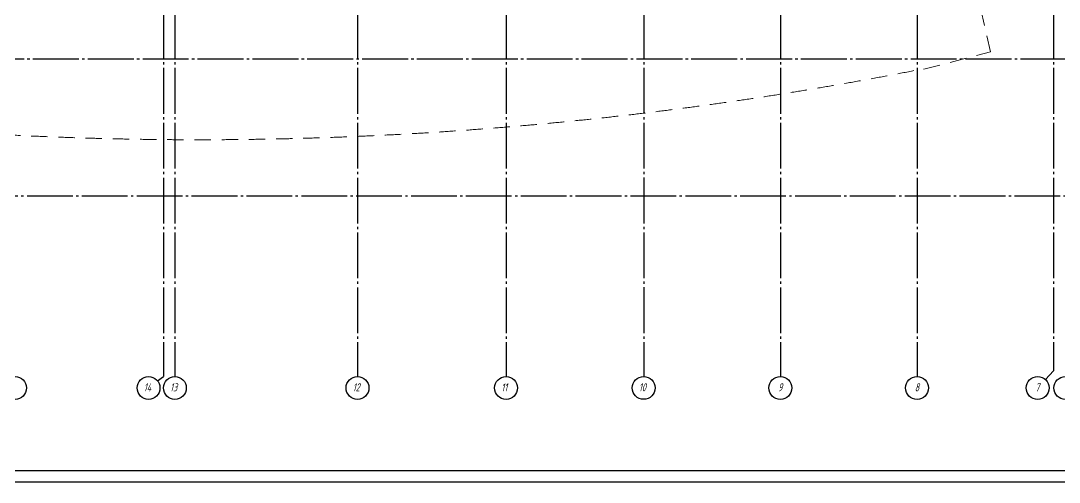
# Model space of a CAD drawing. Header units: millimetres. Extents: x 318 to 194121, y -24907 to 87574.
# Drawn here: x 46460 to 91891, y 28174 to 48370 of the extents above; entities that cross this region are included whole.
import ezdxf

# ---------------------------------------------------------------- set-up
doc = ezdxf.new("R2010")
doc.units = ezdxf.units.MM
doc.linetypes.add('ГОСТ 2.303 5', pattern=[24, 20, -1.5, 1, -1.5])
doc.linetypes.add('Сверху', pattern=[3.96875, 2.38125, -1.5875])
doc.layers.add('граница', color=7, linetype='Continuous', lineweight=0)
doc.layers.add('Оси и размеры по осям', color=7, linetype='Continuous', lineweight=9, transparency=0.5)
doc.styles.add('Стиль ГОСТ-В', font='gostw.shx', dxfattribs={"width": 0.8, "oblique": 15})

msp = doc.modelspace()

# ---------------------------------------------------------------- linework, layer by layer
for points in [[(318, 87573.9), (168318, 87573.9), (168318, 28173.9), (318, 28173.9)], [(2318, 87073.9), (167818, 87073.9), (167818, 28673.9), (2318, 28673.9)]]:
    msp.add_lwpolyline(points, close=True)
at = {"layer": 'граница', "linetype": 'Сверху', "ltscale": 300, "elevation": 145.7}
msp.add_lwpolyline([(91856.4, 79072.5), (15311.4, 79072.5), (15311.4, 73077.5), (9305.8, 73077.5), (6487.9, 50110.4, 0.0132911), (16268.9, 47459.1), (16308, 47622.3, 0.1077759), (85966.3, 46270.2), (85971.2, 46245.1), (88890.7, 47007.8), (87674.9, 52219.4), (91856.4, 52219.4), (91856.4, 79072.5)], format="xyb", close=True, dxfattribs=at)
msp.add_lwpolyline([(91856.4, 79072.5), (15311.4, 79072.5), (15311.4, 73077.5), (9305.8, 73077.5), (6487.9, 50110.4, 0.0132911), (16268.9, 47459.1), (16308, 47622.3, 0.1077759), (85966.3, 46270.2), (85971.2, 46245.1), (88890.7, 47007.8), (87674.9, 52219.4), (91856.4, 52219.4), (91856.4, 79072.5)], format="xyb", close=True, dxfattribs=at)
at = {"layer": 'Оси и размеры по осям', "linetype": 'ГОСТ 2.303 5', "lineweight": 25, "ltscale": 100}
for p, q in [((52701.4, 79902.5, 145.7), (52701.4, 32801.2, 102.5)), ((53201.4, 79902.5, 145.7), (53201.4, 32801.2, 102.5)), ((61191.9, 79902.5, 145.7), (61191.9, 32801.2, 102.5)), ((67691.8, 79902.5, 145.7), (67691.8, 32801.2, 102.5)), ((73711.4, 79904.1, 145.7), (73711.4, 32802.9, 102.5)), ((79691.4, 79902.5, 145.7), (79691.4, 32801.2, 102.5)), ((85671.4, 79902.5, 145.7), (85671.4, 32801.2, 102.5)), ((91641.4, 79902.5, 145.7), (91641.4, 33046.2, 102.5)), ((125803.1, 46692.5, 145.7), (4672.2, 46692.5, 234.4)), ((125793.1, 46692.5, 145.7), (4672.2, 46692.5, 234.4)), ((125534.3, 40692.5, 13.3), (4672.2, 40692.5, 161.8))]:
    msp.add_line(p, q, dxfattribs=at)
at = {"layer": 'Оси и размеры по осям', "linetype": 'Continuous', "lineweight": 25, "ltscale": 100}
for p, q in [((52446.3, 32605.5, 102.5), (52701.4, 32801.2, 102.5)), ((91287.9, 32667, 119.5), (91641.4, 33046.2, 137))]:
    msp.add_line(p, q, dxfattribs=at)
for centre in [(46211.4, 32301.2, 102.5), (52049.6, 32301.2, 102.5), (53201.4, 32301.2, 102.5), (61191.9, 32301.2, 102.5), (67691.8, 32301.2, 102.5), (73711.4, 32302.9, 102.5), (79691.4, 32301.2, 102.5), (85671.4, 32301.2, 102.5), (90947, 32301.2, 102.5), (92161.4, 32301.3, 102.5)]:
    msp.add_circle(centre, 500, dxfattribs=at)

# ---------------------------------------------------------------- texts
at = {"layer": 'Оси и размеры по осям', "linetype": 'Continuous', "lineweight": 25, "ltscale": 100, "char_height": 350, "width": 336.841, "attachment_point": 1, "style": 'Стиль ГОСТ-В'}
for s, insert in [('{\\Fcs_gost2304|c204;14}', (51839.6, 32503.3, 102.5)), ('{\\Fcs_gost2304|c204;13}', (52991.4, 32503.3, 102.5)), ('{\\Fcs_gost2304|c204;12}', (60981.9, 32503.3, 102.5)), ('{\\Fcs_gost2304|c204;11}', (67481.8, 32503.3, 102.5)), ('{\\Fcs_gost2304|c204;10}', (73501.4, 32505, 102.5)), ('{\\Fcs_gost2304|c204;9}', (79587.6, 32503.3, 102.5)), ('{\\Fcs_gost2304|c204;8}', (85567.6, 32503.3, 102.5)), ('{\\Fcs_gost2304|c204;7}', (90843.1, 32503.3, 102.5))]:
    msp.add_mtext(s, dxfattribs=dict(at, insert=insert))

doc.saveas('drawing.dxf')
